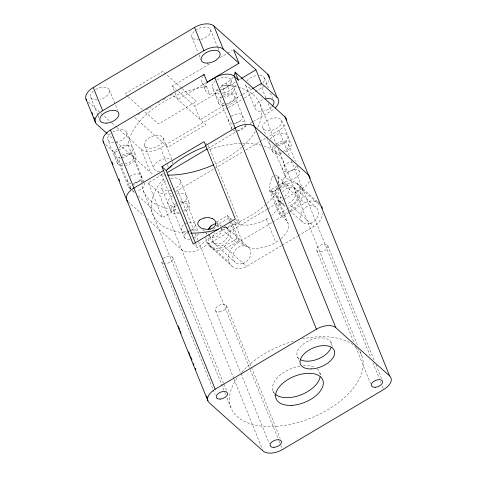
<?xml version="1.0" encoding="UTF-8"?>
<svg xmlns="http://www.w3.org/2000/svg" width="477" height="477" viewBox="0 0 477 477"><rect width="100%" height="100%" fill="white"/><g stroke="black" fill="none" stroke-linecap="round" stroke-linejoin="round"><path stroke-width="0.36" stroke-dasharray="2.38 1.79" d="M278.86 183.466L278.544 178.458A5.593 2.474 87.3 0 0 277.757 176.472L276.684 175.399L275.509 175.16M278.896 183.049L278.64 178.845L277.238 175.828L287.464 184.987M269.773 184.641L270.423 181.516L271.884 178.285M276.916 189.357L274.901 191.265L272.564 191.533M174.26 90.737L172.346 85.997L209.94 63.703M220.135 57.651L227.141 53.496M227.779 53.12L232.239 50.473M138.044 114.778L140.572 113.282M146.266 109.901L150.696 107.271M158.292 102.77L159.556 102.018M163.355 99.765L165.883 98.268M170.313 95.638L172.209 94.512L205.855 124.67L167.886 147.19L134.246 117.032M205.849 82.909L177.82 99.538L174.534 91.417M105.608 144.543L114.641 152.64L117.831 150.744M118.469 150.368L128.051 144.686A70.375 39.251 -22 0 1 206.487 86.415A17.595 9.814 -22 0 1 202.683 76.755M178.362 91.393L194.777 106.103L235.555 81.913M239.376 79.647L240.652 78.89M242.298 94.696L200.245 119.644L194.777 106.103M242.936 94.321L251.856 89.032M116.77 127.401L141.186 149.289A15.079 8.413 -22 0 0 160.57 147.816L227.845 107.903M228.489 107.528L243.866 98.405M244.51 98.023L261.807 87.762A15.079 8.413 -22 0 0 268.784 80.685M114.641 152.64L128.707 187.455L131.902 185.559M132.54 185.183L142.116 179.501L128.051 144.686M161.691 174.844L175.757 209.659L162.353 217.613L148.281 182.798L161.691 174.844A70.375 39.251 -22 0 0 165.537 175.071M207.751 148.603L236.586 131.497M237.224 131.115L247.48 125.034M250.043 123.513L252.601 121.993M253.245 121.617L271.186 110.974A15.079 8.413 -22 0 0 274.406 108.673M175.345 191.635A15.079 8.413 -22 0 0 177.76 190.371L243.121 151.597M245.679 150.076L259.136 142.098M259.78 141.717L265.546 138.294M266.184 137.919L279.003 130.316A15.079 8.413 -22 0 0 285.979 123.239M216.647 221.936L227.404 215.556L233.134 220.696M281.06 238.619A25.132 14.018 -22 0 0 285.693 219.778L278.967 213.744L269.588 190.538L277.179 186.03M277.811 185.654L282.241 183.031A15.079 12.074 -48.1 0 1 299.586 187.127L319.834 205.277M215.872 225.794A15.079 12.074 -48.1 0 1 216.993 225.072L229.646 217.566L231.303 221.662M279.421 188.039L271.83 192.547L281.209 215.753L288.168 211.627M280.059 187.664L284.483 185.04A15.079 12.074 -48.1 0 1 301.828 189.136A15.079 12.074 -48.1 0 1 293.862 208.252L288.8 211.251M267.203 209.248L201.205 248.392A15.079 8.413 -22 0 1 181.82 249.87L147.417 219.026M267.841 208.866L283.225 199.744M283.863 199.362L302.448 188.343A15.079 8.413 -22 0 0 309.424 181.266M205.945 237.379A15.079 12.074 -48.1 0 0 224.124 246.275L236.783 238.768L243.508 244.796A25.132 14.018 -22 0 0 278.526 240.581M278.967 213.744L286.558 209.242M287.19 208.866L291.62 206.237A15.079 12.074 -48.1 0 0 299.586 187.127M281.573 245.607L246.555 266.381A15.079 12.074 -48.1 0 1 229.21 262.278A15.079 12.074 -48.1 0 1 237.176 243.169L272.2 222.395M272.832 222.02L304.672 203.13A15.079 12.074 -48.1 0 1 318.445 202.737M282.211 245.226L297.493 236.163M298.131 235.787L314.051 226.342A15.079 12.074 -48.1 0 0 322.756 213.398M216.337 221.775L219.975 225.025M296.974 183.383L319.399 203.488M293.623 187.133L316.054 207.239M181.582 88.108L162.836 71.3L124.867 93.82L127.627 96.294M182.136 88.603L196.476 101.458L158.513 123.978L144.173 111.123M282.241 183.031L304.672 203.13M172.346 85.997L176.174 89.432M291.62 206.237L314.051 226.342M271.264 190.699L277.423 196.238M269.588 190.538L276.314 196.566L285.693 219.778M280.237 202.135L286.301 207.567M289.575 210.5L302.668 222.24M205.682 143.124L207.304 144.573M128.176 96.789L143.619 110.628M235.865 219.527L239.639 222.908A70.375 39.251 -22 0 0 197.454 247.933L194.222 245.029M88.466 102.036L100.677 112.977M101.231 113.478L111.219 122.428M111.773 122.929L116.209 126.906M226.134 227.171L248.559 247.271M216.993 225.072L219.176 227.028M221.358 228.984L237.176 243.169M107.277 133.703L112.828 138.676M116.155 141.663L150.559 172.501A15.079 8.413 -22 0 0 153.928 174.194M224.124 246.275L246.555 266.381M203.053 230.099L204.639 231.524M205.17 232.001L207.817 234.374M208.342 234.851L209.934 236.276M148.281 182.798L158.376 191.843L233.867 378.69M212.742 242.173L235.173 262.272M206.785 242.179L229.21 262.278M209.397 245.923L231.828 266.023M128.707 187.455L130.364 188.94M132.57 190.913L134.776 192.893M138.086 195.862L162.353 217.613M127.991 201.616L144.084 216.045M285.759 177.712L274.639 150.273M272.54 151.68L267.549 139.427M330.835 342.033L332.743 346.696M231.929 129.464L220.815 102.018M218.71 103.431L212.223 87.476M184.516 237.767L173.401 210.327M171.297 211.734L161.685 188.039M130.686 189.518L119.572 162.073M117.467 163.486L107.856 139.791M264.425 78.025L268.563 88.263M270.495 93.045L272.701 98.506M281.615 120.58A10.053 5.605 -22 0 1 269.326 130.674A10.053 5.605 -22 0 1 265.874 121.593A10.053 5.605 -22 0 1 281.615 120.58L290.761 143.303M288.657 144.716L295.358 161.292M327.753 245.56L373.968 359.891M375.918 364.714L381.761 379.179M261.807 87.762L265.945 98M268.152 103.461L271.186 110.974M279.003 130.316L289.33 155.872M291.28 160.707L370.635 357.118M372.865 362.633L379.263 378.476M380.378 381.23L380.932 382.608M382.327 386.054L383.717 389.5M260.156 104.248L276.898 145.7M278.294 149.152L357.559 345.336M359.795 350.863L361.745 355.699M316.817 250.586L353.845 342.265M355.794 347.089L370.546 383.621M245.733 85.437L255.112 108.649M262.928 127.985L265.647 134.717M210.595 29.777A10.053 5.605 -22 0 1 198.301 39.871A10.053 5.605 -22 0 1 194.855 30.79A10.053 5.605 -22 0 1 210.595 29.777L217.768 47.521M218.043 48.207L218.871 50.252M230.916 80.064L236.932 95.054M278.353 199.267L288.036 223.23M234.833 96.461L245.595 123.179M226.295 83.07L229.419 90.803M232.955 77.322A17.595 9.814 -22 0 1 221.817 85.252L224.947 92.985A17.595 9.814 -22 0 0 236.079 85.055M266.44 219.128L275.813 242.34M191.903 37.182L197.973 52.202M199.076 54.933L201.008 59.714M206.487 86.415L209.612 94.154A70.375 39.251 -22 0 1 219.337 93.122M319.763 372.567L321.325 376.436M202.236 82.873L205.366 90.606M208.383 145.539L239.639 222.908M243.508 244.796L234.129 221.59A25.132 14.018 -22 0 0 269.153 217.375M231.578 222.348L239.025 240.778L226.366 248.284A15.079 12.074 -48.1 0 1 212.778 248.803A15.079 12.074 -48.1 0 1 208.521 236.61M227.404 215.556L229.61 221.018M229.884 221.704L236.783 238.768M272.892 390.699L274.979 395.856M163.182 138.08A10.053 5.605 -22 0 1 150.893 148.174A10.053 5.605 -22 0 1 147.441 139.093A10.053 5.605 -22 0 1 163.182 138.08L172.561 161.292M180.378 180.634L189.524 203.357M187.419 204.77L198.182 231.482M226.515 305.614L280.243 438.542M160.57 147.816L167.188 164.201M167.463 164.881L168.292 166.932M177.76 190.371L195.063 233.199M195.343 233.885L249.912 368.954M250.192 369.639L278.58 439.907M278.86 440.599L280.53 444.731M280.81 445.417L282.479 449.555M195.791 243.813L197.454 247.933M215.58 310.64L240.635 372.674M240.909 373.366L269.308 443.676M144.495 145.491L153.874 168.697M141.186 149.289L150.559 172.501M234.147 379.382L262.535 449.65M109.358 89.825L117.628 110.306M126.548 132.379L135.695 155.108M133.59 156.516L144.09 182.56M172.686 257.359L223.63 383.407M223.91 384.092L226.414 390.293M143.333 190.788L224.512 391.724M224.792 392.416L225.901 395.171M227.016 397.925L230.91 407.567M161.751 262.386L212.975 389.22M213.249 389.912L215.199 394.735M90.666 97.236L97.839 114.987M98.113 115.672L98.942 117.718M297.278 166.068L299.425 171.428M297.618 357.052L299.24 361.137M163.378 173.801A15.079 8.413 -22 0 1 159.026 174.57M259.685 75.342A10.053 5.605 -22 0 1 264.622 79.51A10.053 5.605 -22 0 1 258.79 86.182M250.473 88.12A10.053 5.605 -22 0 1 245.703 83.081M246.71 81.102A10.053 5.605 -22 0 1 256.912 75.455M271.735 106.836A10.053 5.605 -22 0 1 255.809 109.74A10.053 5.605 -22 0 1 264.347 99.073M172.71 161.822A10.053 5.605 -22 0 1 172.596 163.641M159.497 171.416A10.053 5.605 -22 0 1 155.884 163.152A10.053 5.605 -22 0 1 171.219 159.646M95.525 89.509A10.053 5.605 -22 0 1 109.269 89.622A10.053 5.605 -22 0 1 100.122 99.401M97.219 99.914A10.053 5.605 -22 0 1 93.379 91.041M222.777 227.511A10.053 8.049 -48.1 0 1 230.29 237.367A10.053 8.049 -48.1 0 1 217.643 245.619A10.053 8.049 -48.1 0 1 214.447 232.943M206.279 234.601A15.079 12.074 -48.1 0 1 206.66 233.181M282.521 192.07A10.053 8.049 -48.1 0 1 297.612 191.641A10.053 8.049 -48.1 0 1 288.078 205.814M284.596 205.408A10.053 8.049 -48.1 0 1 280.655 195.653M276.314 196.566A25.132 14.018 -22 0 1 271.681 215.407M224.786 226.247A10.053 8.049 -48.1 0 1 227.475 236.914A10.053 8.049 -48.1 0 1 216.832 243.86A10.053 8.049 -48.1 0 1 210.506 235.56M213.428 229.318A10.053 8.049 -48.1 0 1 221.435 225.454M284.042 203.792A10.053 8.049 -48.1 0 1 280.345 189.977A10.053 8.049 -48.1 0 1 295.221 189.286A10.053 8.049 -48.1 0 1 286.731 203.667M171.195 193.143A15.079 8.413 -22 0 1 158.376 191.843M263.823 145.932A70.375 39.251 -22 0 1 280.905 185.941A70.375 39.251 -22 0 1 220.958 228.739M188.648 233.086A70.375 39.251 -22 0 1 164.589 177.7M209.946 149.408A70.375 39.251 -22 0 1 261.33 145.223M302.364 338.903A70.375 39.251 -22 0 1 361.483 373.706A70.375 39.251 -22 0 1 272.421 426.533A70.375 39.251 -22 0 1 237.731 377.241M241.738 372.227A70.375 39.251 -22 0 1 294.22 340.912M317.235 368.959A25.132 14.018 -22 0 1 320.216 375.405M275.038 393.954A25.132 14.018 -22 0 1 276.982 378.106A25.132 14.018 -22 0 1 299.973 366.092M303.253 365.68A25.132 14.018 -22 0 1 314.45 367.224M221.817 85.252A70.375 39.251 -22 0 1 257.431 127.967M255.29 131.688A70.375 39.251 -22 0 1 215.467 163.957M175.757 209.659A70.375 39.251 -22 0 1 141.943 183.889M141.919 182.441A70.375 39.251 -22 0 1 142.116 179.501M296.497 165.823A7.543 4.204 -22 0 1 287.607 171.601A7.543 4.204 -22 0 1 282.688 167.194A7.543 4.204 -22 0 1 292.258 162.019M231.178 116.305A7.543 4.204 -22 0 1 242.596 115.69A7.543 4.204 -22 0 1 234.261 123.293M232.18 123.376A7.543 4.204 -22 0 1 229.741 117.628M188.868 222.312A7.543 4.204 -22 0 1 195.248 224.154A7.543 4.204 -22 0 1 191.587 229.902M189.715 230.82A7.543 4.204 -22 0 1 181.212 229.67A7.543 4.204 -22 0 1 186.734 222.956M129.935 176.353A7.543 4.204 -22 0 1 141.359 175.745A7.543 4.204 -22 0 1 133.017 183.347M130.942 183.43A7.543 4.204 -22 0 1 128.498 177.682M270.155 139.129A10.053 5.605 -22 0 1 281.937 133.339A10.053 5.605 -22 0 1 287.834 138.622A10.053 5.605 -22 0 1 277.662 145.861M274.8 146.177A10.053 5.605 -22 0 1 269.147 141.109M220.207 87.488A10.053 5.605 -22 0 1 233.951 87.595A10.053 5.605 -22 0 1 224.804 97.374M221.9 97.886A10.053 5.605 -22 0 1 218.061 89.014M177.176 193.942A10.053 5.605 -22 0 1 186.638 196.13A10.053 5.605 -22 0 1 180.992 204.263M176.418 205.915A10.053 5.605 -22 0 1 167.916 203.458A10.053 5.605 -22 0 1 172.799 195.791M170.921 178.464A10.053 5.605 -22 0 1 180.091 183.812A10.053 5.605 -22 0 1 165.191 190.556A10.053 5.605 -22 0 1 165.805 180.783M118.97 147.536A10.053 5.605 -22 0 1 132.994 148.693A10.053 5.605 -22 0 1 119.977 157.976A10.053 5.605 -22 0 1 116.823 149.068M112.715 132.063A10.053 5.605 -22 0 1 126.745 133.214A10.053 5.605 -22 0 1 113.723 142.504A10.053 5.605 -22 0 1 110.569 133.596M282.295 197.389A7.543 6.034 -48.1 0 1 276.368 189.035A7.543 6.034 -48.1 0 1 287.637 185.148A7.543 6.034 -48.1 0 1 284.214 196.727M272.552 191.593A6.946 4.233 -80.9 0 1 269.624 184.635M277.996 187.717A11.192 6.875 84.2 0 1 276.994 189.5M271.735 177.814A11.18 5.14 -83.3 0 1 273.715 175.625M216.451 223.737A7.543 6.034 -48.1 0 1 221.042 226.39M221.68 228.638A7.543 6.034 -48.1 0 1 215.467 237.26A7.543 6.034 -48.1 0 1 208.222 232.663M163.235 258.379A6.034 3.363 -22 0 1 170.617 256.125A6.034 3.363 -22 0 1 172.34 260.108A6.034 3.363 -22 0 1 165.543 263.703M163.504 263.554A6.034 3.363 -22 0 1 161.59 260.686M298.9 358.626A18.263 10.184 -22 0 1 310.116 340.22A18.263 10.184 -22 0 1 331.581 345.056M180.3 201.676A10.053 5.605 -22 0 1 189.763 203.87A10.053 5.605 -22 0 1 184.116 212.003M179.549 213.648A10.053 5.605 -22 0 1 171.04 211.198A10.053 5.605 -22 0 1 175.924 203.524M181.057 202.969A7.543 4.204 -22 0 1 187.431 204.812A7.543 4.204 -22 0 1 183.776 210.56M179.03 212.253A7.543 4.204 -22 0 1 173.378 210.256A7.543 4.204 -22 0 1 176.49 204.883M122.094 155.275A10.053 5.605 -22 0 1 135.945 155.645A10.053 5.605 -22 0 1 125.719 165.4M122.857 165.716A10.053 5.605 -22 0 1 119.948 156.808M123.126 164.088A7.543 4.204 -22 0 1 122.261 156.909A7.543 4.204 -22 0 1 133.566 156.45A7.543 4.204 -22 0 1 125.207 164.005M276.421 143.941A10.053 5.605 -22 0 1 290.088 142.492A10.053 5.605 -22 0 1 285.359 151.948M281.758 153.361A10.053 5.605 -22 0 1 272.999 152.288A10.053 5.605 -22 0 1 274.376 145.598M276.672 145.628A7.543 4.204 -22 0 1 287.977 143.738A7.543 4.204 -22 0 1 283.141 151.424M281.001 152.074A7.543 4.204 -22 0 1 275.372 147.023M223.337 95.221A10.053 5.605 -22 0 1 237.188 95.597A10.053 5.605 -22 0 1 226.957 105.345M224.101 105.661A10.053 5.605 -22 0 1 221.185 96.753M223.361 96.962A7.543 4.204 -22 0 1 234.785 96.348A7.543 4.204 -22 0 1 226.444 103.95M224.369 104.034A7.543 4.204 -22 0 1 221.924 98.286M198.384 233.611A7.543 4.204 -22 0 1 192.148 238.81M189.971 239.335A7.543 4.204 -22 0 1 184.194 236.258A7.543 4.204 -22 0 1 190.812 230.355A7.543 4.204 -22 0 1 198.36 231.846M245.792 125.308A7.543 4.204 -22 0 1 237.385 131.026M235.304 131.115A7.543 4.204 -22 0 1 233.152 130.561M231.643 128.701A7.543 4.204 -22 0 1 232.865 125.368M234.302 124.038A7.543 4.204 -22 0 1 245.768 123.543M144.126 182.906A7.543 4.204 -22 0 1 136.875 190.955M134.067 191.164A7.543 4.204 -22 0 1 132.362 190.812M130.513 189.154A7.543 4.204 -22 0 1 131.628 185.422M133.602 183.711A7.543 4.204 -22 0 1 142.677 181.934M209.612 94.154A17.595 9.814 -22 0 1 206.219 83.737M222.169 93.009A70.375 39.251 -22 0 1 224.947 92.985M217.083 79.748A10.053 5.605 -22 0 1 231.106 80.899A10.053 5.605 -22 0 1 218.09 90.183A10.053 5.605 -22 0 1 214.936 81.281M310.348 223.457A10.053 8.049 -48.1 0 0 316.609 207.799A10.053 8.049 -48.1 0 0 301.124 212.957A10.053 8.049 -48.1 0 0 310.348 223.457M242.853 263.495A10.053 8.049 -48.1 0 0 249.119 247.831A10.053 8.049 -48.1 0 0 233.629 252.995A10.053 8.049 -48.1 0 0 242.853 263.495M219.277 311.964A6.034 3.363 -22 0 0 226.653 305.9A6.034 3.363 -22 0 0 217.208 306.514A6.034 3.363 -22 0 0 219.277 311.964M320.52 251.91A6.034 3.363 -22 0 0 327.896 245.852A6.034 3.363 -22 0 0 318.445 246.46A6.034 3.363 -22 0 0 320.52 251.91M290.38 179.37A7.543 4.204 -22 0 0 299.598 171.792A7.543 4.204 -22 0 0 287.792 172.555A7.543 4.204 -22 0 0 290.38 179.37"/><path stroke-width="0.72" d="M199.672 219.986L198.199 221.745L197.782 223.922A5.593 4.126 20.7 0 0 198.569 225.895L200.644 227.791L203.321 229.02M86.802 100.468A15.079 8.413 -22 0 1 93.283 87.5L194.521 27.445A15.079 8.413 -22 0 1 213.905 25.973L267.734 74.221A15.079 8.413 -22 0 1 269.41 77.834M106.723 133.202L96.736 124.253A15.079 8.413 -22 0 1 102.662 110.712L203.9 50.657A15.079 8.413 -22 0 1 223.284 49.185L238.983 63.256L207.125 82.151M103.992 143.022A15.079 8.413 -22 0 1 110.473 130.054L204.108 74.513L207.239 82.247A17.595 9.814 -22 0 0 206.696 82.992M207.239 82.247L214.841 77.739A15.079 8.413 -22 0 1 234.225 76.26L238.267 79.886A17.595 9.814 -22 0 1 238.172 80.595M241.29 78.514L255.94 69.821L261.414 83.362L277.113 97.433A15.079 8.413 -22 0 1 275.372 107.784M252.494 88.65L261.414 83.362M161.882 166.694L204.067 141.675L235.328 219.044L193.143 244.063L161.882 166.694L166.199 170.563L195.516 243.121M163.45 170.563L133.918 188.081A15.079 8.413 -22 0 0 127.437 201.044M205.629 145.545L235.161 128.027A15.079 8.413 -22 0 1 254.545 126.554L308.369 174.803A15.079 8.413 -22 0 1 310.05 178.41M207.107 148.979L169.943 171.028A15.079 8.413 -22 0 1 167.528 172.292M215.193 389.238L316.43 329.184A15.079 8.413 -22 0 1 335.814 327.711L389.643 375.959A15.079 8.413 -22 0 1 383.717 389.5L282.479 449.555A15.079 8.413 -22 0 1 263.095 451.027L209.266 402.779A15.079 8.413 -22 0 1 215.193 389.238L110.473 130.054M210.166 229.222L213.469 227.636L215.246 225.532A6.946 5.635 -0.9 0 0 212.533 218.538M204.734 217.786L208.658 217.59L212.462 218.633M255.94 69.821L233.515 49.715L238.983 63.256M233.933 75.825A17.595 9.814 -22 0 0 235.143 72.152L284.93 116.776A15.079 8.413 -22 0 1 286.605 120.383M103.187 141.645L207.9 400.829M267.734 74.221L277.113 97.433M284.93 116.776L389.643 375.959M235.143 72.152L238.267 79.886M213.905 25.973L223.284 49.185M234.225 76.26L335.814 327.711M194.521 27.445L203.9 50.657M214.841 77.739L316.43 329.184M93.283 87.5L102.662 110.712M92.043 112.644L92.872 114.695M93.975 117.425L94.804 119.471M112.083 162.246L112.924 164.315M118.779 178.821L119.62 180.896M178.368 326.31L179.763 329.756M180.318 331.133L181.153 333.196M188.671 351.799L190.061 355.24M190.615 356.623L192.01 360.063M193.4 363.51L193.954 364.887M195.349 368.333L195.904 369.711M206.481 395.886L207.316 397.955M85.991 99.091L95.37 122.303M265.319 98.834A10.053 5.605 -22 0 1 272.319 106.216M171.589 165.62A10.053 5.605 -22 0 1 167.701 169.013M321.54 206.219A15.079 12.074 -48.1 0 1 322.386 208.306M208.586 229.061A15.079 12.074 -48.1 0 1 211.448 225.579M203.572 75.253A17.595 9.814 -22 0 1 204.108 74.513M218.269 229.485A70.375 39.251 -22 0 1 190.722 233.14M320.085 376.89A25.132 14.018 -22 0 1 301.07 394.831A25.132 14.018 -22 0 1 275.42 394.306M213.547 164.833A70.375 39.251 -22 0 1 167.522 175.119M208.819 229.198A7.543 6.034 -48.1 0 1 215.777 223.773M199.78 220.058A11.192 7.644 4.9 0 1 204.818 217.965M210.077 229.014A11.18 9.23 17.1 0 1 203.405 228.751M331.175 347.363A18.263 10.184 -22 0 1 318.135 358.948A18.263 10.184 -22 0 1 300.641 359.807M166.199 170.563A70.375 39.251 -22 0 1 205.414 146.594M106.443 123.138A10.053 5.605 -22 0 0 118.731 113.037A10.053 5.605 -22 0 0 102.99 114.057A10.053 5.605 -22 0 0 106.443 123.138M207.68 63.083A10.053 5.605 -22 0 0 219.975 52.983A10.053 5.605 -22 0 0 204.234 54.002A10.053 5.605 -22 0 0 207.68 63.083M291.745 405.372A25.132 14.018 -22 0 0 322.887 380.3A25.132 14.018 -22 0 0 283.726 382.435A25.132 14.018 -22 0 0 291.745 405.372M273.977 447.354A6.034 3.363 -22 0 0 281.358 441.297A6.034 3.363 -22 0 0 271.908 441.911A6.034 3.363 -22 0 0 273.977 447.354M220.153 399.106A6.034 3.363 -22 0 0 227.529 393.048A6.034 3.363 -22 0 0 218.084 393.656A6.034 3.363 -22 0 0 220.153 399.106M375.22 387.3A6.034 3.363 -22 0 0 382.596 381.242A6.034 3.363 -22 0 0 373.151 381.856A6.034 3.363 -22 0 0 375.22 387.3M311.737 368.906A18.263 10.184 -22 0 0 334.383 350.696A18.263 10.184 -22 0 0 305.936 352.229A18.263 10.184 -22 0 0 311.737 368.906"/></g></svg>
